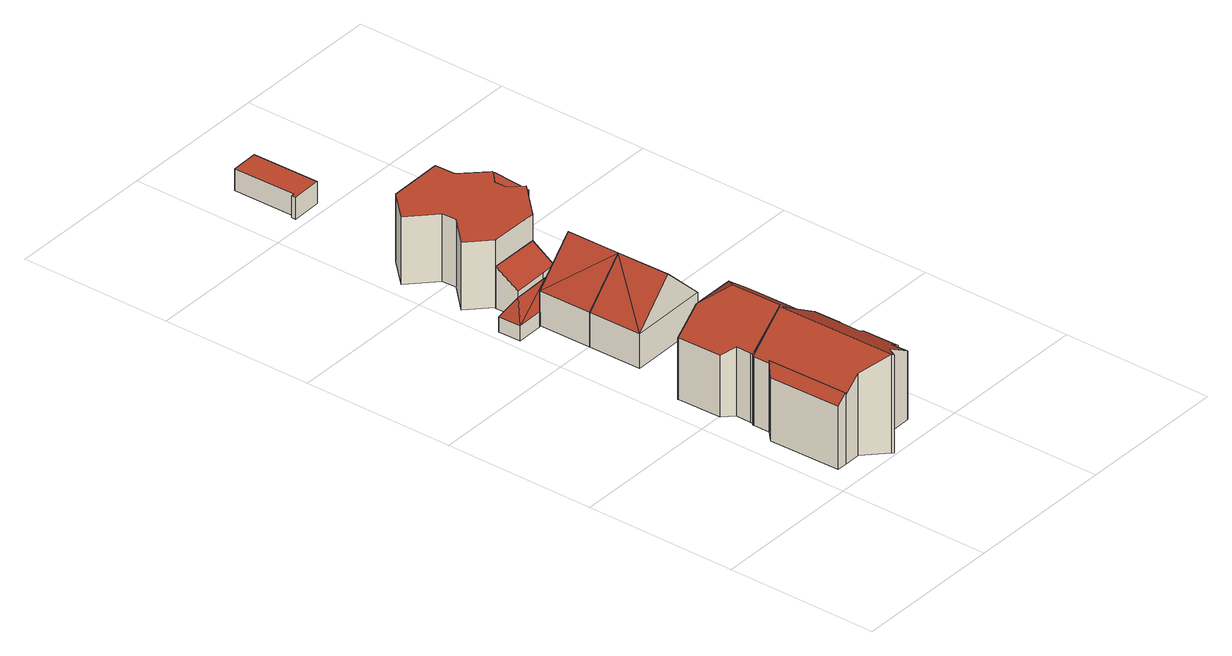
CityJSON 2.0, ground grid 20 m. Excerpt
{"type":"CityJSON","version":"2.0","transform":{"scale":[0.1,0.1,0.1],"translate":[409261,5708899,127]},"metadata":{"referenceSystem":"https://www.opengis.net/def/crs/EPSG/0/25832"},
"CityObjects":{
"building1":{"type":"Building","attributes":{"Gemeindeschluessel":"05978036","Geometrietyp2DReferenz":"3000","function":"31001_1000"},"children":["building1-1","building1-2"]},
"building1-1":{"type":"BuildingPart","attributes":{"roofType":"2100","measuredHeight":9.41},"parents":["building1"],"geometry":[{"type":"MultiSurface","lod":"2","boundaries":[[[0,1,2,3,4]],[[1,5,6,2]],[[5,7,8,9,6]],[[5,1,0,7]],[[9,3,2,6]],[[0,4,8,7]],[[4,3,9,8]]],"semantics":{"surfaces":[{"type":"WallSurface"},{"type":"RoofSurface"},{"type":"GroundSurface"},{"type":"ClosureSurface"}],"values":[0,0,0,1,2,0,3]}}]},
"building1-2":{"type":"BuildingPart","attributes":{"roofType":"3100","measuredHeight":13.2},"parents":["building1"],"geometry":[{"type":"MultiSurface","lod":"2","boundaries":[[[8,10,11,9]],[[10,12,13,11]],[[12,14,15,13]],[[14,16,17,15]],[[16,18,19,17]],[[18,20,21,19]],[[20,22,23,21]],[[22,24,25,23]],[[24,26,27,25]],[[26,28,29,27]],[[28,30,31,29]],[[30,32,33,31]],[[32,34,35,33]],[[34,36,37,35]],[[36,38,39,37]],[[38,4,3,39]],[[36,34,32,30,28,26,24,22,20,18,16,14]],[[14,12,10,8,4,38,36]],[[9,11,13,15,17,19,21,23,25,27,29,31,33,35,37,39,3]],[[8,9,3,4]]],"semantics":{"surfaces":[{"type":"WallSurface"},{"type":"RoofSurface"},{"type":"GroundSurface"},{"type":"ClosureSurface"}],"values":[0,0,0,0,0,0,0,0,0,0,0,0,0,0,0,0,1,1,2,3]}}]},
"building2":{"type":"Building","attributes":{"Gemeindeschluessel":"05978036","Geometrietyp2DReferenz":"3000","function":"31001_1000","roofType":"9999","measuredHeight":13.17},"geometry":[{"type":"MultiSurface","lod":"2","boundaries":[[[40,41,42,43]],[[41,44,45,42]],[[44,46,47,45]],[[46,48,49,47]],[[48,50,51,49]],[[50,52,53,51]],[[52,54,55,53]],[[54,56,57,55]],[[56,58,59,57]],[[58,60,61,59]],[[60,62,63,61]],[[62,64,65,63]],[[64,66,67,65]],[[66,40,43,67]],[[62,60,58,68]],[[58,56,54,52,50,48,46,44,68]],[[44,41,40,66,64,62,68]],[[43,42,45,47,49,51,53,55,57,59,61,63,65,67]]],"semantics":{"surfaces":[{"type":"WallSurface"},{"type":"RoofSurface"},{"type":"GroundSurface"}],"values":[0,0,0,0,0,0,0,0,0,0,0,0,0,0,1,1,1,2]}}]},
"building3":{"type":"Building","attributes":{"Gemeindeschluessel":"05978036","Geometrietyp2DReferenz":"3000","function":"51009_1611","roofType":"5000","measuredHeight":4.38},"geometry":[{"type":"MultiSurface","lod":"2","boundaries":[[[69,70,71,72]],[[70,73,74,71]],[[73,75,76,74]],[[75,77,78,76]],[[77,79,80,78]],[[79,69,72,80]],[[79,81,82]],[[77,81,79]],[[81,77,75]],[[81,75,73]],[[73,82,81]],[[70,82,73]],[[82,70,69]],[[82,69,79]],[[72,71,74,76,78,80]]],"semantics":{"surfaces":[{"type":"WallSurface"},{"type":"RoofSurface"},{"type":"GroundSurface"}],"values":[0,0,0,0,0,0,1,1,1,1,1,1,1,1,2]}}]},
"building4":{"type":"Building","attributes":{"Gemeindeschluessel":"05978036","Geometrietyp2DReferenz":"3000","function":"31001_1000","roofType":"3100","measuredHeight":9.8},"geometry":[{"type":"MultiSurface","lod":"2","boundaries":[[[83,84,85,86]],[[84,87,88,85]],[[87,89,90,88]],[[89,83,86,90]],[[87,84,91]],[[83,89,92]],[[83,91,84]],[[91,83,92]],[[92,87,91]],[[87,92,89]],[[86,85,88,90]]],"semantics":{"surfaces":[{"type":"WallSurface"},{"type":"RoofSurface"},{"type":"GroundSurface"}],"values":[0,0,0,0,0,0,1,1,1,1,2]}}]},
"building5":{"type":"Building","attributes":{"Gemeindeschluessel":"05978036","Geometrietyp2DReferenz":"3000","function":"31001_1000","roofType":"5000","measuredHeight":9.79},"geometry":[{"type":"MultiSurface","lod":"2","boundaries":[[[89,93,94,90]],[[93,95,96,94]],[[95,83,86,96]],[[83,89,90,86]],[[93,92,97]],[[92,93,89]],[[95,92,83]],[[92,95,97]],[[89,83,92]],[[95,93,97]],[[90,94,96,86]]],"semantics":{"surfaces":[{"type":"WallSurface"},{"type":"RoofSurface"},{"type":"GroundSurface"}],"values":[0,0,0,0,1,1,1,1,0,0,2]}}]},
"building6":{"type":"Building","attributes":{"Gemeindeschluessel":"05978036","Geometrietyp2DReferenz":"3000","function":"31001_2460","roofType":"2100","measuredHeight":5.55},"geometry":[{"type":"MultiSurface","lod":"2","boundaries":[[[98,99,100,101]],[[99,102,103,100]],[[102,104,105,103]],[[104,106,107,105]],[[106,98,101,107]],[[106,104,102,99,98]],[[101,100,103,105,107]]],"semantics":{"surfaces":[{"type":"WallSurface"},{"type":"RoofSurface"},{"type":"GroundSurface"}],"values":[0,0,0,0,0,1,2]}}]},
"building7":{"type":"Building","attributes":{"Gemeindeschluessel":"05978036","Geometrietyp2DReferenz":"3000","function":"31001_1000","roofType":"9999","measuredHeight":9},"geometry":[{"type":"MultiSurface","lod":"2","boundaries":[[[108,109,110,111,112,113,114,115,116,117,118,119,120,121]],[[121,120,122,123]],[[120,119,124,122]],[[119,118,125,124]],[[118,117,126,125]],[[117,116,127,126]],[[116,115,128,127]],[[115,114,129,128]],[[114,113,130,129]],[[113,112,131,130]],[[112,111,132,131]],[[111,110,133,132]],[[110,109,134,133]],[[109,108,135,134]],[[108,121,123,135]],[[123,122,124,125,126,127,128,129,130,131,132,133,134,135]]],"semantics":{"surfaces":[{"type":"RoofSurface"},{"type":"WallSurface"},{"type":"GroundSurface"}],"values":[0,1,1,1,1,1,1,1,1,1,1,1,1,1,1,2]}}]},
"building8":{"type":"Building","attributes":{"Gemeindeschluessel":"05978036","Geometrietyp2DReferenz":"3000","function":"31001_2460","roofType":"1000","measuredHeight":2.96},"geometry":[{"type":"MultiSurface","lod":"2","boundaries":[[[136,137,138,139]],[[137,140,141,138]],[[140,142,143,141]],[[142,144,145,143]],[[144,146,147,145]],[[146,148,149,147]],[[148,136,139,149]],[[148,146,144,142,140,137,136]],[[139,138,141,143,145,147,149]]],"semantics":{"surfaces":[{"type":"WallSurface"},{"type":"RoofSurface"},{"type":"GroundSurface"}],"values":[0,0,0,0,0,0,0,1,2]}}]},
"building9":{"type":"Building","attributes":{"Gemeindeschluessel":"05978036","Geometrietyp2DReferenz":"3000","function":"31001_2460","roofType":"5000","measuredHeight":5.63},"geometry":[{"type":"MultiSurface","lod":"2","boundaries":[[[150,151,152,153]],[[151,154,155,152]],[[154,156,157,155]],[[156,158,159,157]],[[158,160,161,159]],[[160,162,163,161]],[[162,150,153,163]],[[154,151,164]],[[165,164,151,150,162]],[[156,154,164,165,160,158]],[[162,160,165]],[[153,152,155,157,159,161,163]]],"semantics":{"surfaces":[{"type":"WallSurface"},{"type":"RoofSurface"},{"type":"GroundSurface"}],"values":[0,0,0,0,0,0,0,1,1,1,0,2]}}]}
},
"vertices":[
[45,31,98],[32,31,87],[32,31,3],[45,31,3],[45,31,94],[30,125,87],[30,125,3],[43,138,98],[43,138,94],[43,138,3],
[43,159,94],[43,159,3],[43,161,94],[43,161,3],[92,162,135],[92,162,3],[156,163,94],[156,163,3],[157,128,94],[157,128,3],[159,128,92],[159,128,3],[159,102,92],[159,102,3],[168,103,87],[168,103,3],[169,55,87],[169,55,3],[158,55,94],[158,55,3],[158,33,94],[158,33,3],[124,32,115],[124,32,3],[96,3,134],[96,3,3],[94,5,135],[94,5,3],[67,31,113],[67,31,3],
[156,203,87],[156,163,87],[156,163,5],[156,203,5],[93,162,136],[93,162,5],[43,161,97],[43,161,5],[43,164,97],[43,164,5],[43,184,97],[43,184,5],[30,197,87],[30,197,5],[29,255,87],[29,255,5],[29,256,87],[29,256,5],[63,257,114],[63,257,5],[74,257,114],[74,257,5],[121,257,114],[121,257,5],[130,257,107],[130,257,5],[155,258,87],[155,258,5],[92,228,136],
[87,462,30],[41,461,30],[41,461,10],[87,462,10],[6,461,30],[6,461,10],[5,491,30],[5,491,10],[40,491,30],[40,491,10],[86,492,30],[86,492,10],[21,476,54],[71,477,54],
[147,392,58],[148,322,58],[148,322,12],[147,392,12],[43,321,58],[43,321,12],[42,391,58],[42,391,12],[95,322,110],[94,392,110],
[41,461,58],[41,461,12],[146,462,58],[146,462,12],[93,462,110],
[39,522,67],[105,522,67],[105,522,11],[39,522,11],[106,492,46],[106,492,11],[86,492,46],[86,492,11],[40,491,46],[40,491,11],
[105,522,102],[145,563,102],[130,579,102],[129,595,102],[143,608,102],[144,610,102],[115,640,102],[114,667,102],[42,666,102],[10,633,102],[43,601,102],[44,582,102],[11,549,102],[39,522,102],[11,549,12],[39,522,12],[44,582,12],[43,601,12],[10,633,12],[42,666,12],[114,667,12],[115,640,12],[144,610,12],[143,608,12],[129,595,12],[130,579,12],[145,563,12],[105,522,12],
[50,814,32],[50,820,32],[50,820,3],[50,814,3],[54,820,32],[54,820,3],[53,903,32],[53,903,3],[89,904,32],[89,904,3],[89,894,32],[89,894,3],[90,815,32],[90,815,3],
[114,667,47],[203,668,47],[203,668,13],[114,667,13],[204,606,48],[204,606,13],[145,605,48],[145,605,13],[143,608,49],[143,608,13],[144,610,51],[144,610,13],[115,640,67],[115,640,13],[182,637,70],[118,636,70]
]}
